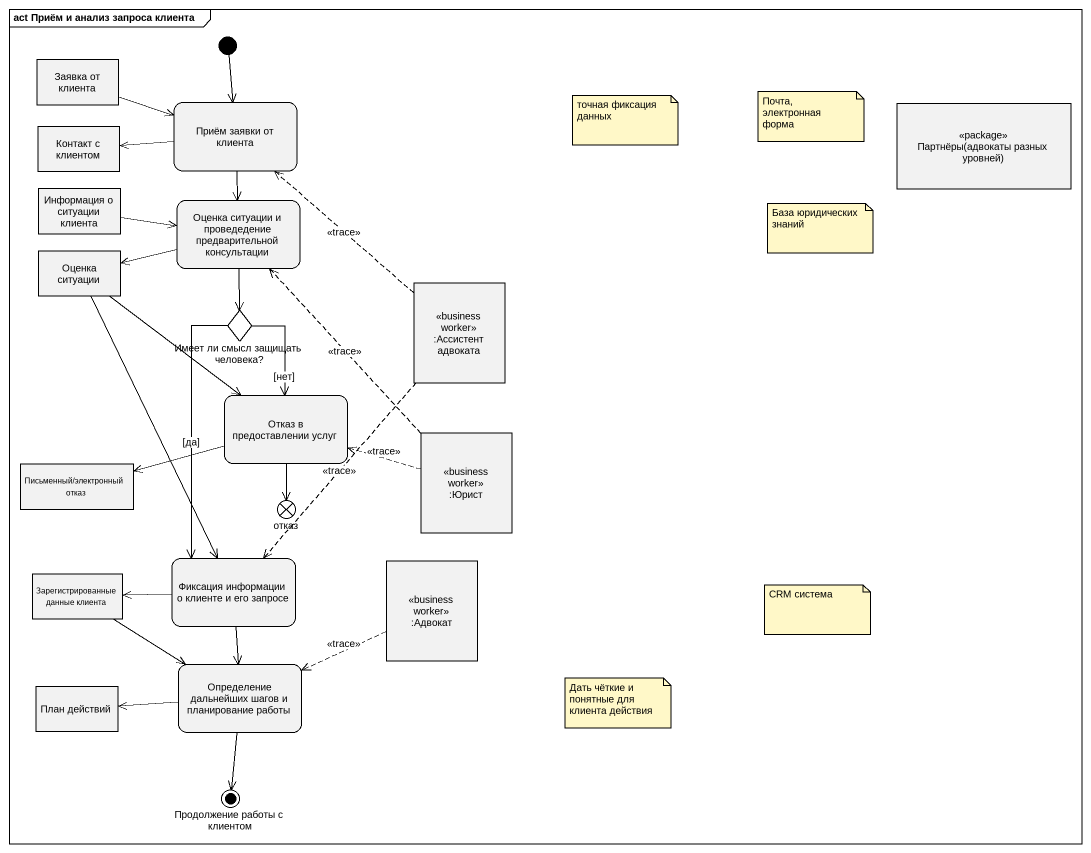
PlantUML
@startuml
mainframe act Приём и анализ запроса клиента
hide empty description
state "Заявка от клиента" as Заявка_от_клиента <<object>>
state "Контакт с клиентом" as Контакт_с_клиентом <<object>>
state "Приём заявки от клиента" as Приём_заявки_от_клиента
state "Партнёры(адвокаты разных уровней)" as Партнёры_адвокаты_разных <<package>>
state "Информация о ситуации клиента" as Информация_о_ситуации <<object>>
state "Оценка ситуации и проведедение предварительной консультации" as Оценка_ситуации_и
state "Оценка ситуации" as Оценка_ситуации <<object>>
state ":Ассистент адвоката" as Ассистент_адвоката <<business worker>>
state "Имеет ли смысл защищать человека?" as Имеет_ли_смысл_защищать <<choice>>
state "Отказ в предоставлении услуг" as Отказ_в_предоставлении_услуг
state ":Юрист" as Юрист <<business worker>>
state "Письменный/электронный отказ" as Письменный_электронный_отказ <<object>>
state отказ <<end>>
state "Зарегистрированные данные клиента" as Зарегистрированные_данные <<object>>
state "Фиксация информации о клиенте и его запросе" as Фиксация_информации_о
state ":Адвокат" as Адвокат <<business worker>>
state "Определение дальнейших шагов и планирование работы" as Определение_дальнейших
state "План действий" as План_действий <<object>>
state "Продолжение работы с клиентом" as Продолжение_работы_с <<end>>
[*] --> Приём_заявки_от_клиента
Заявка_от_клиента -right-> Приём_заявки_от_клиента
Приём_заявки_от_клиента -left-> Контакт_с_клиентом
Приём_заявки_от_клиента --> Оценка_ситуации_и
Информация_о_ситуации -right-> Оценка_ситуации_и
Оценка_ситуации_и -left-> Оценка_ситуации
Оценка_ситуации_и --> Имеет_ли_смысл_защищать
Оценка_ситуации --> Отказ_в_предоставлении_услуг
Оценка_ситуации --> Фиксация_информации_о
Ассистент_адвоката -up[dashed]-> Приём_заявки_от_клиента : <<trace>>
Ассистент_адвоката -[dashed]-> Фиксация_информации_о : <<trace>>
Имеет_ли_смысл_защищать --> Отказ_в_предоставлении_услуг : [нет]
Имеет_ли_смысл_защищать --> Фиксация_информации_о : [да]
Отказ_в_предоставлении_услуг -left-> Письменный_электронный_отказ
Отказ_в_предоставлении_услуг --> отказ
Юрист -up[dashed]-> Оценка_ситуации_и : <<trace>>
Юрист -left[dashed]-> Отказ_в_предоставлении_услуг : <<trace>>
Зарегистрированные_данные --> Определение_дальнейших
Фиксация_информации_о -left-> Зарегистрированные_данные
Фиксация_информации_о --> Определение_дальнейших
Адвокат -left[dashed]-> Определение_дальнейших : <<trace>>
Определение_дальнейших -left-> План_действий
Определение_дальнейших --> Продолжение_работы_с
note as N1
  Почта, электронная форма
end note
note as N2
  точная фиксация данных
end note
note as N3
  База юридических знаний
end note
note as N4
  CRM система
end note
note as N5
  Дать чёткие и понятные для клиента действия
end note
@enduml
